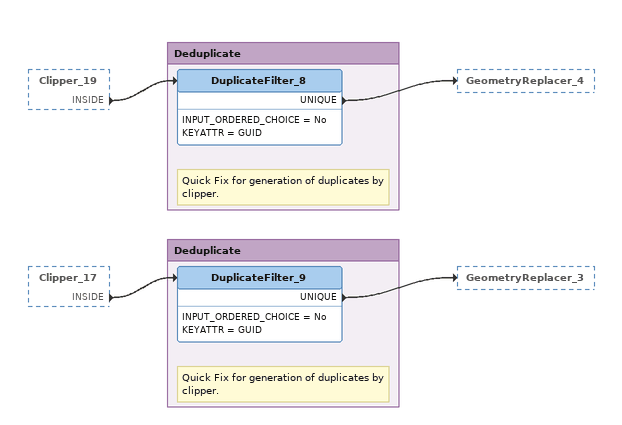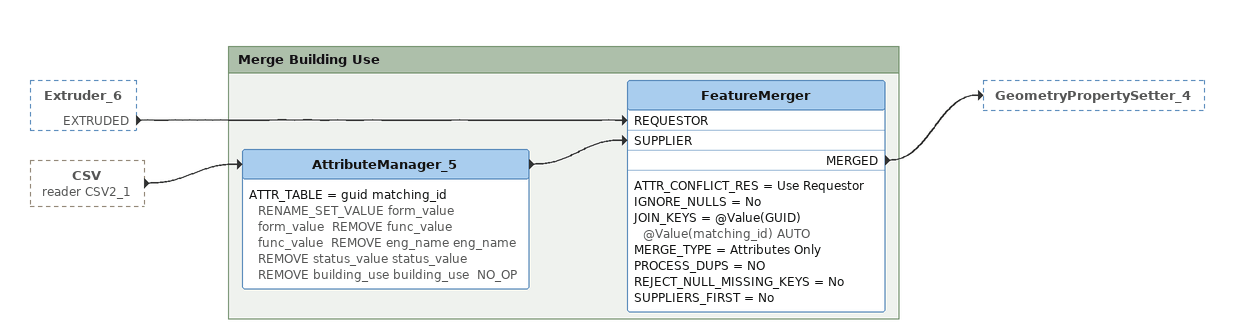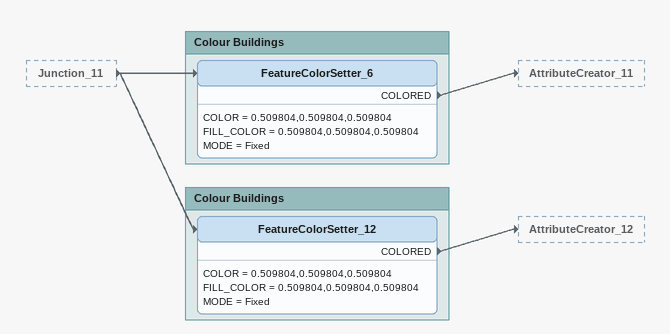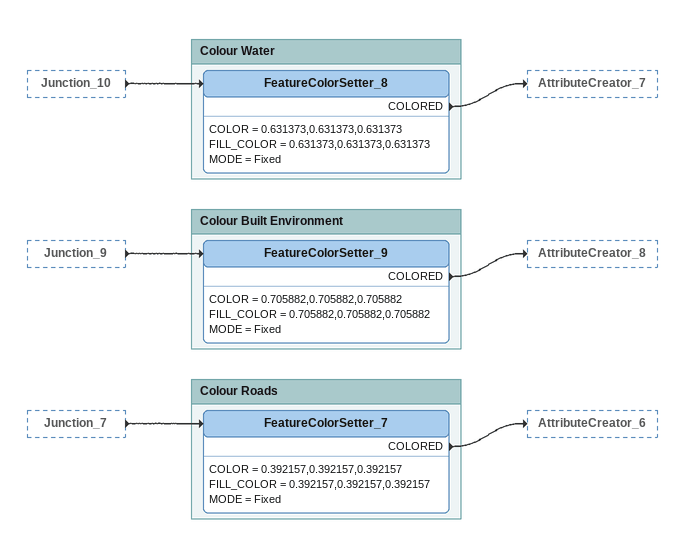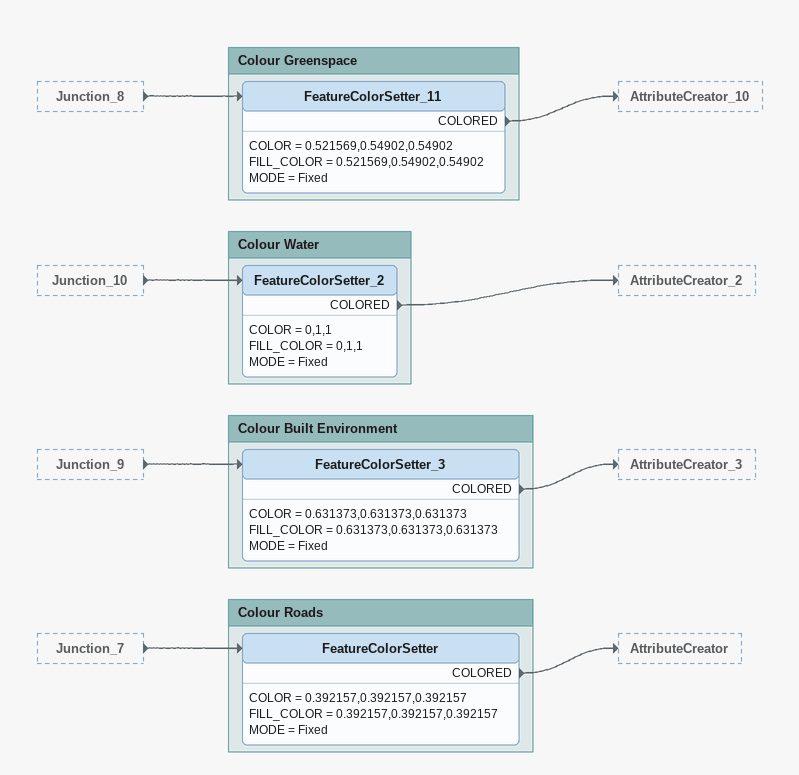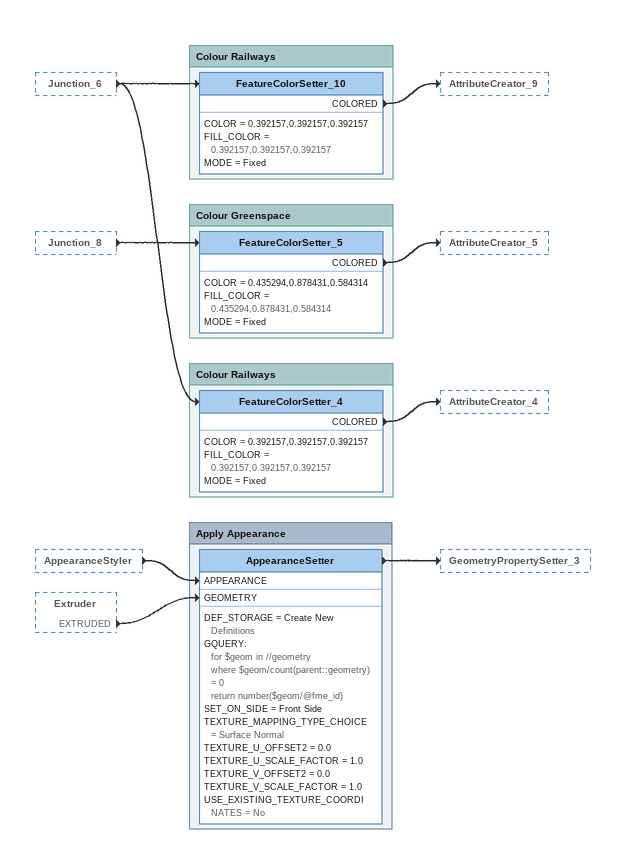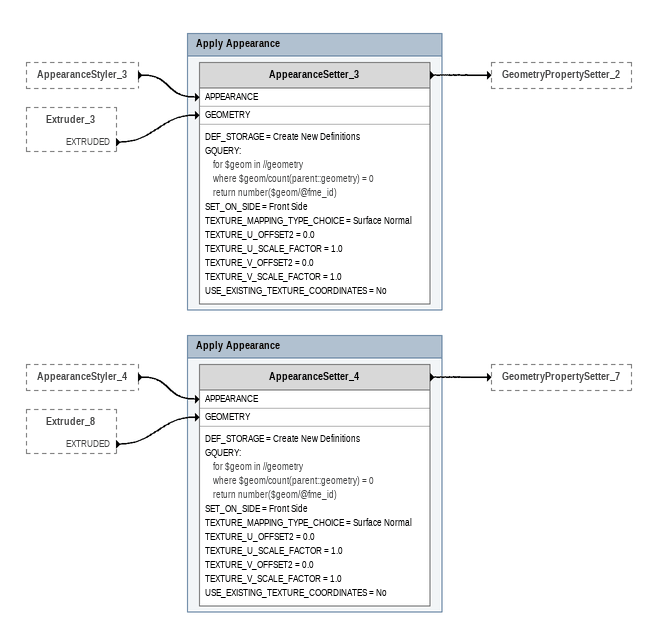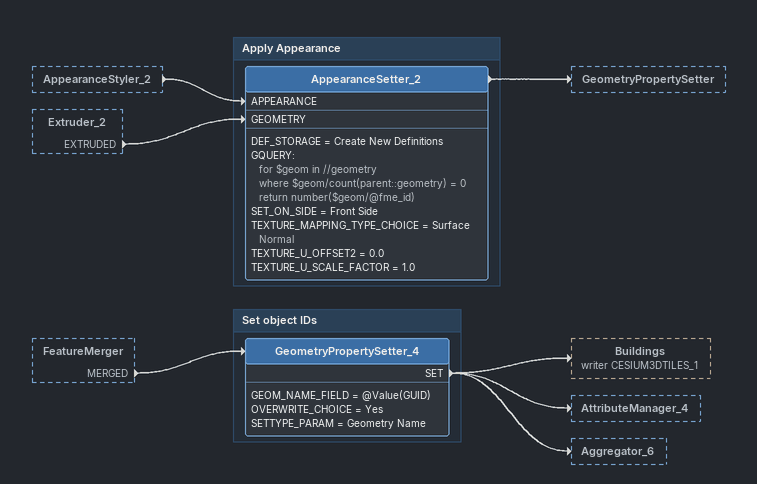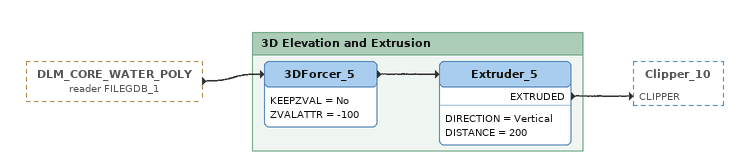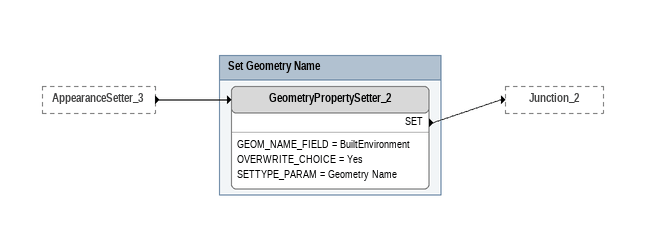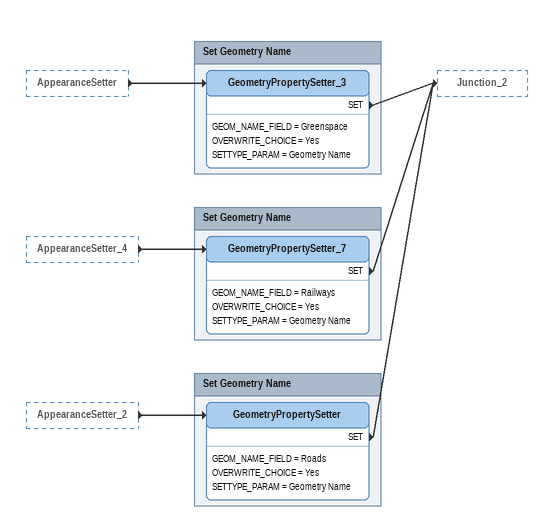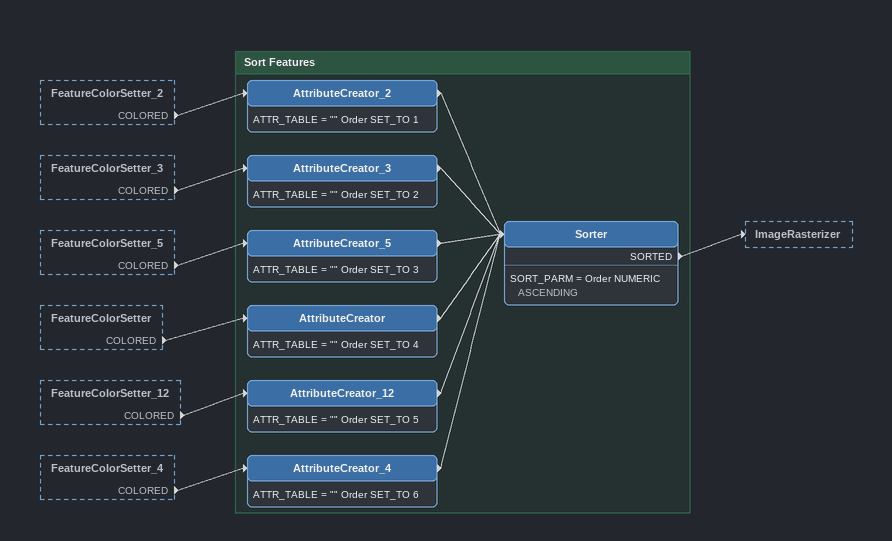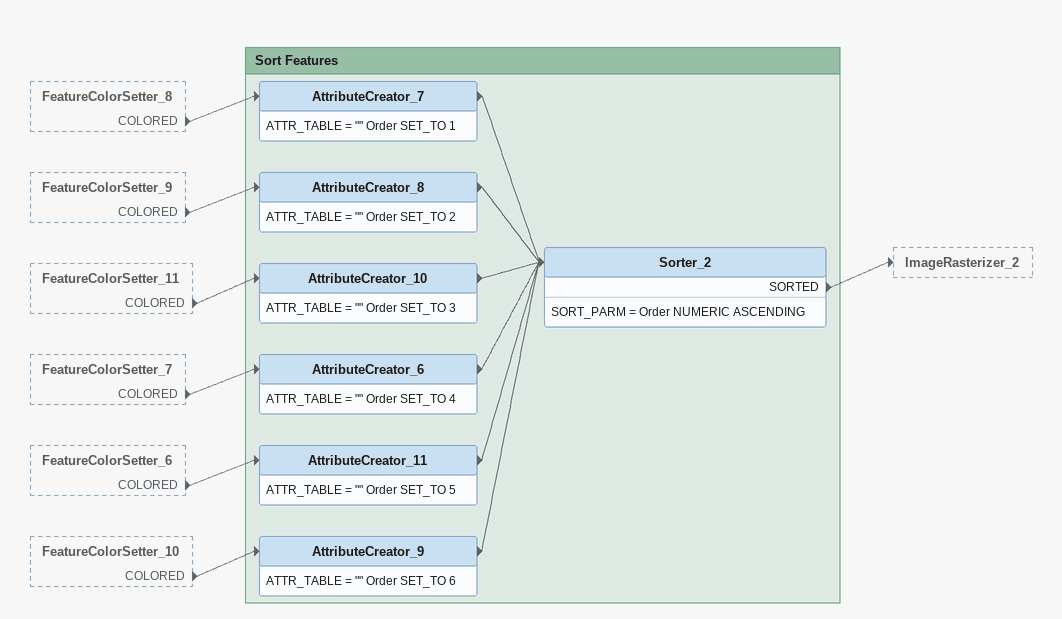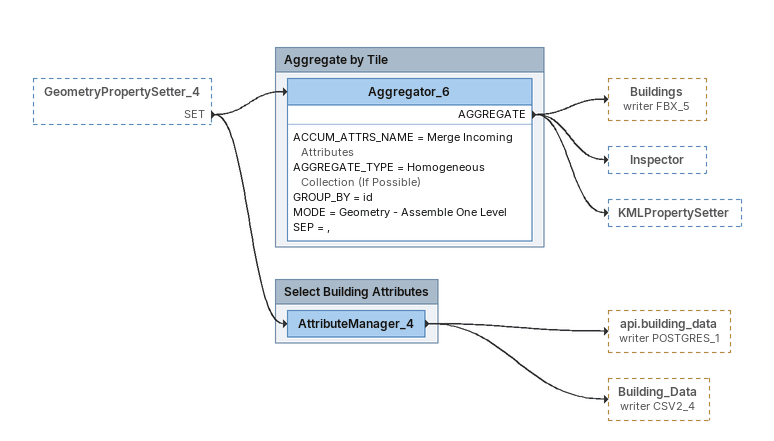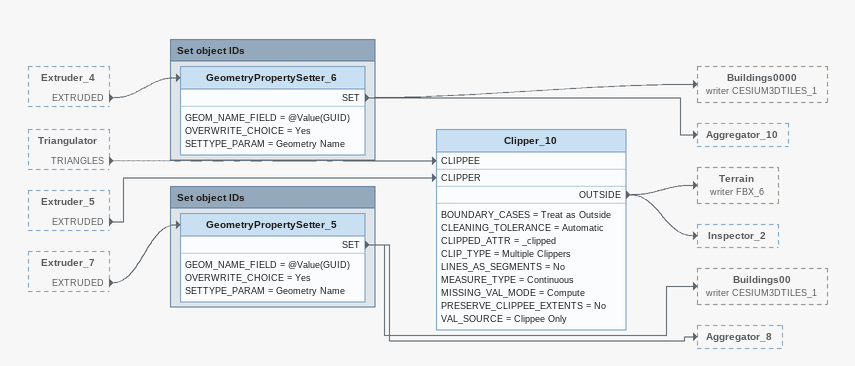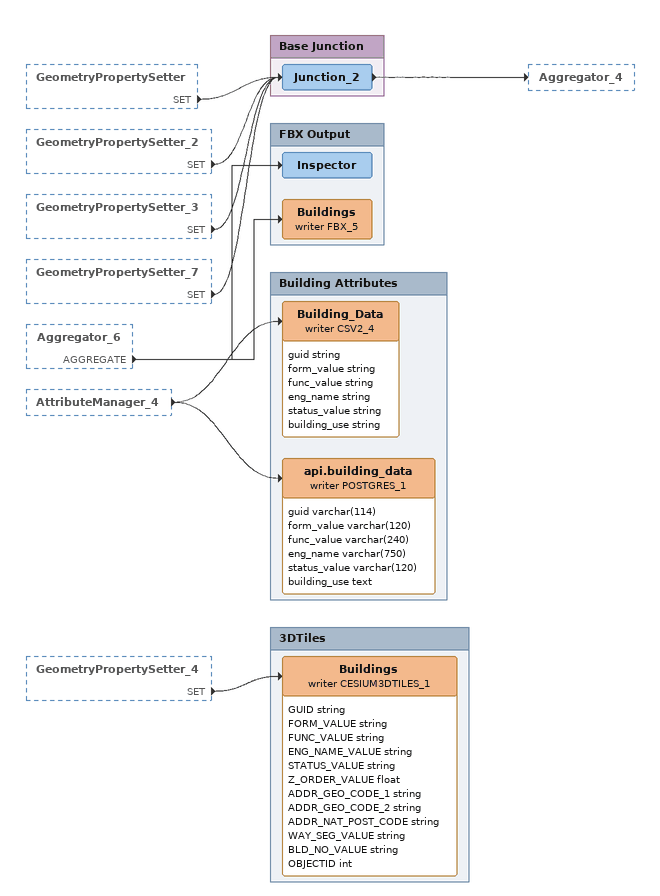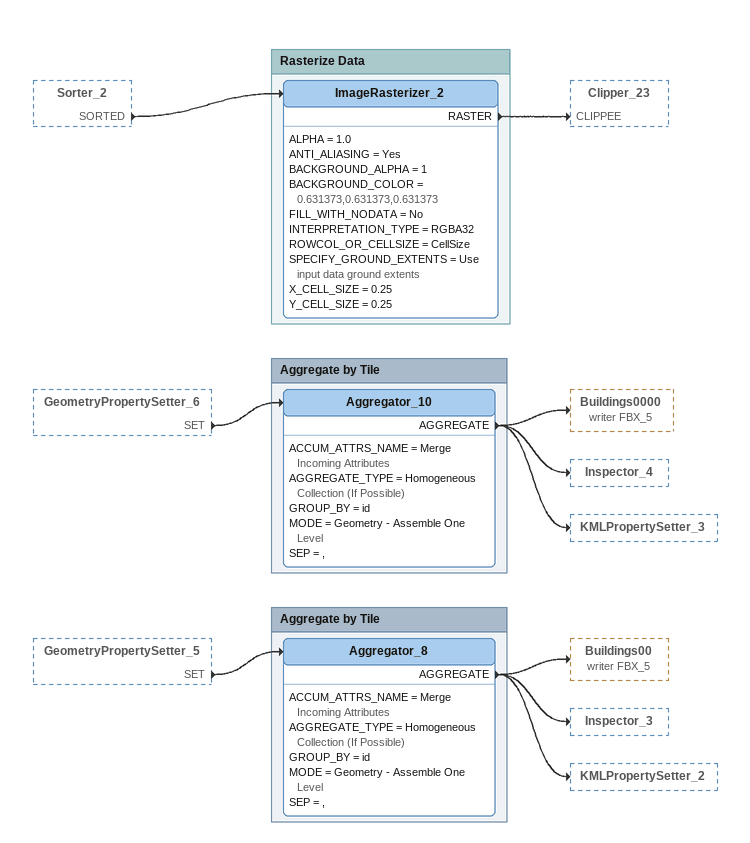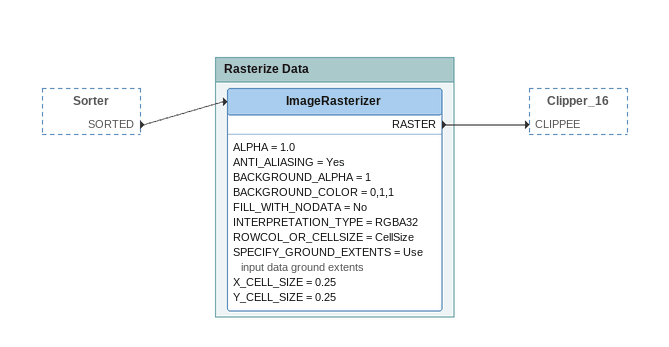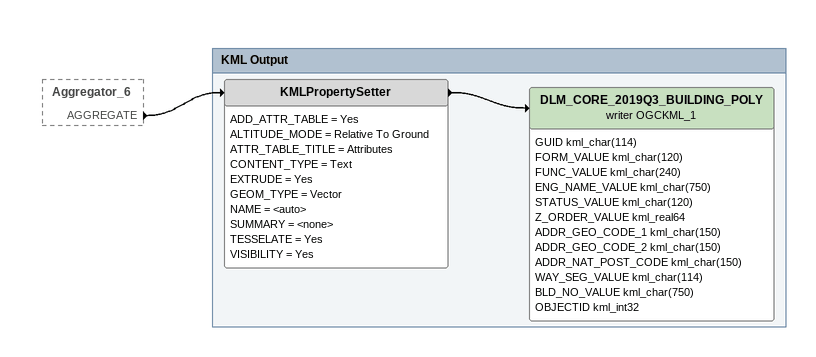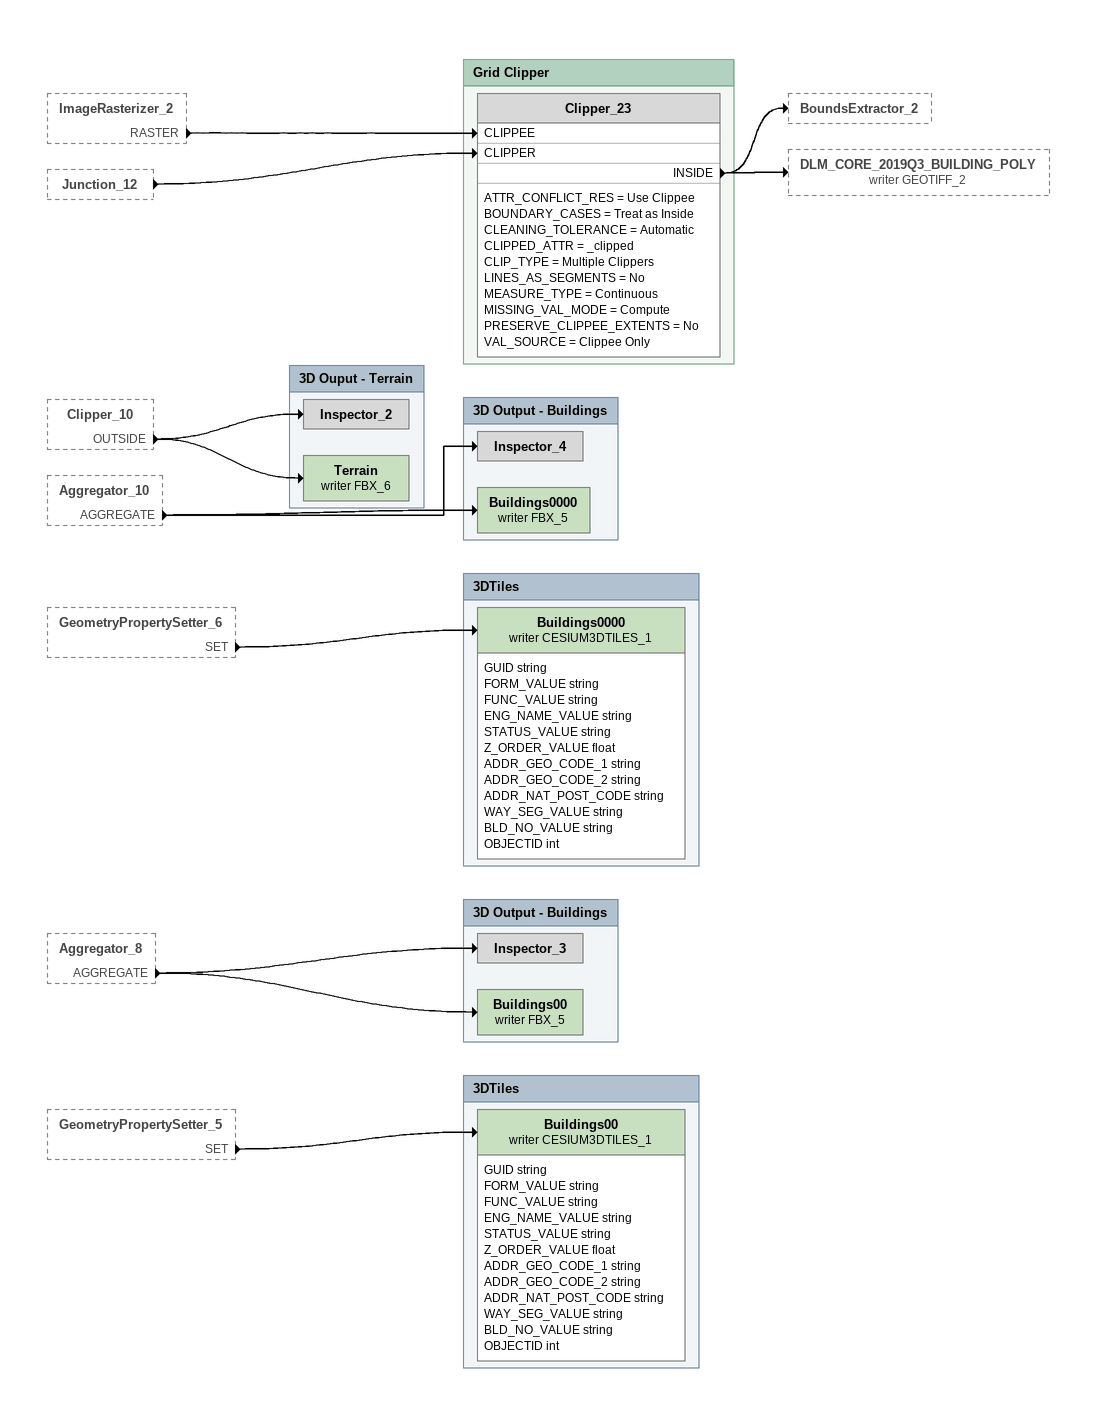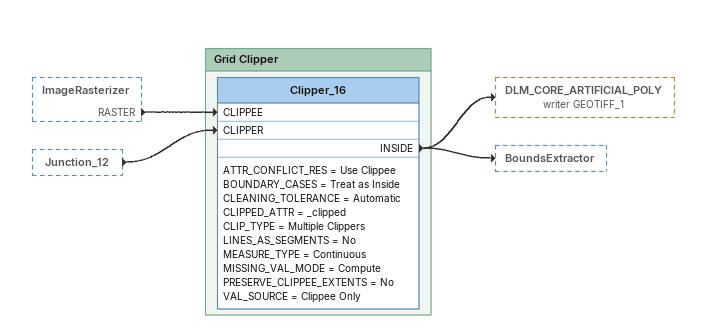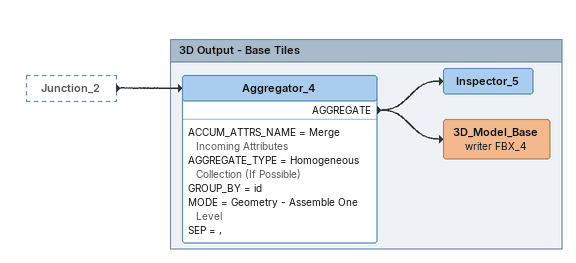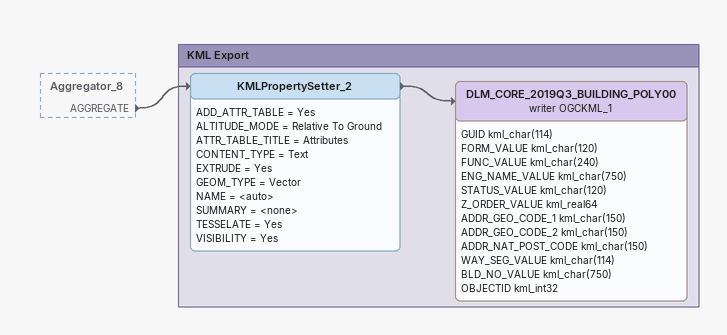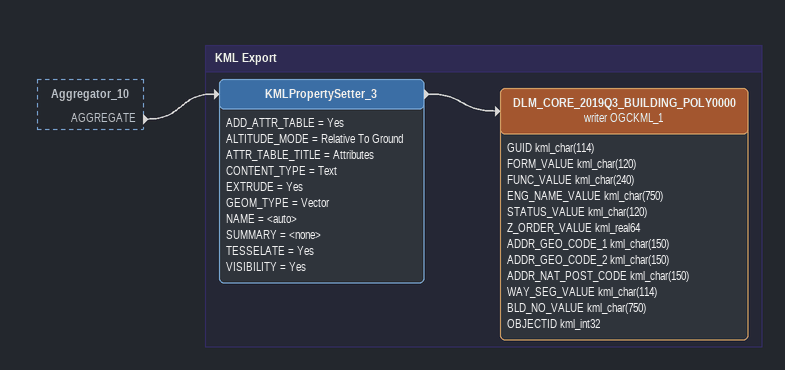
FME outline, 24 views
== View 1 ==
Clipper_19 [outside]
    INSIDE -> DuplicateFilter_8
Clipper_17 [outside]
    INSIDE -> DuplicateFilter_9

Bookmark: Deduplicate
Note: Quick Fix for generation of duplicates by clipper.
DuplicateFilter_8
    INPUT_ORDERED_CHOICE = No
    KEYATTR = GUID
    UNIQUE -> GeometryReplacer_4

Bookmark: Deduplicate
Note: Quick Fix for generation of duplicates by clipper.
DuplicateFilter_9
    INPUT_ORDERED_CHOICE = No
    KEYATTR = GUID
    UNIQUE -> GeometryReplacer_3

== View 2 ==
Extruder_6 [outside]
    EXTRUDED -> FeatureMerger [REQUESTOR]
CSV (reader CSV2_1) [outside]
    -> AttributeManager_5

Bookmark: Merge Building Use
AttributeManager_5
    ATTR_TABLE = guid matching_id  RENAME_SET_VALUE form_value form_value  REMOVE func_value func_value  REMOVE eng_name eng_name  REMOVE status_value status_value  REMOVE building_use building_use  NO_OP
    -> FeatureMerger [SUPPLIER]
FeatureMerger
    ATTR_CONFLICT_RES = Use Requestor
    IGNORE_NULLS = No
    JOIN_KEYS = @Value(GUID) @Value(matching_id) AUTO
    MERGE_TYPE = Attributes Only
    PROCESS_DUPS = NO
    REJECT_NULL_MISSING_KEYS = No
    SUPPLIERS_FIRST = No
    MERGED -> GeometryPropertySetter_4

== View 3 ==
Junction_11 [outside]
    -> FeatureColorSetter_6
    -> FeatureColorSetter_12

Bookmark: Colour Buildings
FeatureColorSetter_6
    COLOR = 0.509804,0.509804,0.509804
    FILL_COLOR = 0.509804,0.509804,0.509804
    MODE = Fixed
    COLORED -> AttributeCreator_11

Bookmark: Colour Buildings
FeatureColorSetter_12
    COLOR = 0.509804,0.509804,0.509804
    FILL_COLOR = 0.509804,0.509804,0.509804
    MODE = Fixed
    COLORED -> AttributeCreator_12

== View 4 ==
Junction_10 [outside]
    -> FeatureColorSetter_8
Junction_9 [outside]
    -> FeatureColorSetter_9
Junction_7 [outside]
    -> FeatureColorSetter_7

Bookmark: Colour Water
FeatureColorSetter_8
    COLOR = 0.631373,0.631373,0.631373
    FILL_COLOR = 0.631373,0.631373,0.631373
    MODE = Fixed
    COLORED -> AttributeCreator_7

Bookmark: Colour Built Environment
FeatureColorSetter_9
    COLOR = 0.705882,0.705882,0.705882
    FILL_COLOR = 0.705882,0.705882,0.705882
    MODE = Fixed
    COLORED -> AttributeCreator_8

Bookmark: Colour Roads
FeatureColorSetter_7
    COLOR = 0.392157,0.392157,0.392157
    FILL_COLOR = 0.392157,0.392157,0.392157
    MODE = Fixed
    COLORED -> AttributeCreator_6

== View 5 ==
Junction_8 [outside]
    -> FeatureColorSetter_11
Junction_10 [outside]
    -> FeatureColorSetter_2
Junction_9 [outside]
    -> FeatureColorSetter_3
Junction_7 [outside]
    -> FeatureColorSetter

Bookmark: Colour Water
FeatureColorSetter_2
    COLOR = 0,1,1
    FILL_COLOR = 0,1,1
    MODE = Fixed
    COLORED -> AttributeCreator_2

Bookmark: Colour Greenspace
FeatureColorSetter_11
    COLOR = 0.521569,0.54902,0.54902
    FILL_COLOR = 0.521569,0.54902,0.54902
    MODE = Fixed
    COLORED -> AttributeCreator_10

Bookmark: Colour Built Environment
FeatureColorSetter_3
    COLOR = 0.631373,0.631373,0.631373
    FILL_COLOR = 0.631373,0.631373,0.631373
    MODE = Fixed
    COLORED -> AttributeCreator_3

Bookmark: Colour Roads
FeatureColorSetter
    COLOR = 0.392157,0.392157,0.392157
    FILL_COLOR = 0.392157,0.392157,0.392157
    MODE = Fixed
    COLORED -> AttributeCreator

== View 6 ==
Junction_6 [outside]
    -> FeatureColorSetter_4
    -> FeatureColorSetter_10
Junction_8 [outside]
    -> FeatureColorSetter_5
AppearanceStyler [outside]
    -> AppearanceSetter [APPEARANCE]
Extruder [outside]
    EXTRUDED -> AppearanceSetter [GEOMETRY]

Bookmark: Colour Greenspace
FeatureColorSetter_5
    COLOR = 0.435294,0.878431,0.584314
    FILL_COLOR = 0.435294,0.878431,0.584314
    MODE = Fixed
    COLORED -> AttributeCreator_5

Bookmark: Colour Railways
FeatureColorSetter_10
    COLOR = 0.392157,0.392157,0.392157
    FILL_COLOR = 0.392157,0.392157,0.392157
    MODE = Fixed
    COLORED -> AttributeCreator_9

Bookmark: Colour Railways
FeatureColorSetter_4
    COLOR = 0.392157,0.392157,0.392157
    FILL_COLOR = 0.392157,0.392157,0.392157
    MODE = Fixed
    COLORED -> AttributeCreator_4

Bookmark: Apply Appearance
AppearanceSetter
    DEF_STORAGE = Create New Definitions
    GQUERY:
      for $geom in //geometry
      where $geom/count(parent::geometry) = 0
      return number($geom/@fme_id)
    SET_ON_SIDE = Front Side
    TEXTURE_MAPPING_TYPE_CHOICE = Surface Normal
    TEXTURE_U_OFFSET2 = 0.0
    TEXTURE_U_SCALE_FACTOR = 1.0
    TEXTURE_V_OFFSET2 = 0.0
    TEXTURE_V_SCALE_FACTOR = 1.0
    USE_EXISTING_TEXTURE_COORDINATES = No
    -> GeometryPropertySetter_3

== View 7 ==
AppearanceStyler_3 [outside]
    -> AppearanceSetter_3 [APPEARANCE]
Extruder_3 [outside]
    EXTRUDED -> AppearanceSetter_3 [GEOMETRY]
AppearanceStyler_4 [outside]
    -> AppearanceSetter_4 [APPEARANCE]
Extruder_8 [outside]
    EXTRUDED -> AppearanceSetter_4 [GEOMETRY]

Bookmark: Apply Appearance
AppearanceSetter_3
    DEF_STORAGE = Create New Definitions
    GQUERY:
      for $geom in //geometry
      where $geom/count(parent::geometry) = 0
      return number($geom/@fme_id)
    SET_ON_SIDE = Front Side
    TEXTURE_MAPPING_TYPE_CHOICE = Surface Normal
    TEXTURE_U_OFFSET2 = 0.0
    TEXTURE_U_SCALE_FACTOR = 1.0
    TEXTURE_V_OFFSET2 = 0.0
    TEXTURE_V_SCALE_FACTOR = 1.0
    USE_EXISTING_TEXTURE_COORDINATES = No
    -> GeometryPropertySetter_2

Bookmark: Apply Appearance
AppearanceSetter_4
    DEF_STORAGE = Create New Definitions
    GQUERY:
      for $geom in //geometry
      where $geom/count(parent::geometry) = 0
      return number($geom/@fme_id)
    SET_ON_SIDE = Front Side
    TEXTURE_MAPPING_TYPE_CHOICE = Surface Normal
    TEXTURE_U_OFFSET2 = 0.0
    TEXTURE_U_SCALE_FACTOR = 1.0
    TEXTURE_V_OFFSET2 = 0.0
    TEXTURE_V_SCALE_FACTOR = 1.0
    USE_EXISTING_TEXTURE_COORDINATES = No
    -> GeometryPropertySetter_7

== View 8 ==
AppearanceStyler_2 [outside]
    -> AppearanceSetter_2 [APPEARANCE]
Extruder_2 [outside]
    EXTRUDED -> AppearanceSetter_2 [GEOMETRY]
FeatureMerger [outside]
    MERGED -> GeometryPropertySetter_4

Bookmark: Apply Appearance
AppearanceSetter_2
    DEF_STORAGE = Create New Definitions
    GQUERY:
      for $geom in //geometry
      where $geom/count(parent::geometry) = 0
      return number($geom/@fme_id)
    SET_ON_SIDE = Front Side
    TEXTURE_MAPPING_TYPE_CHOICE = Surface Normal
    TEXTURE_U_OFFSET2 = 0.0
    TEXTURE_U_SCALE_FACTOR = 1.0
    -> GeometryPropertySetter

Bookmark: Set object IDs
GeometryPropertySetter_4
    GEOM_NAME_FIELD = @Value(GUID)
    OVERWRITE_CHOICE = Yes
    SETTYPE_PARAM = Geometry Name
    SET -> Buildings (writer CESIUM3DTILES_1)
    SET -> AttributeManager_4
    SET -> Aggregator_6

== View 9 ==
DLM_CORE_WATER_POLY (reader FILEGDB_1) [outside]
    -> 3DForcer_5

Bookmark: 3D Elevation and Extrusion
3DForcer_5
    KEEPZVAL = No
    ZVALATTR = -100
    -> Extruder_5
Extruder_5
    DIRECTION = Vertical
    DISTANCE = 200
    EXTRUDED -> Clipper_10 [CLIPPER]

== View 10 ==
AppearanceSetter_3 [outside]
    -> GeometryPropertySetter_2

Bookmark: Set Geometry Name
GeometryPropertySetter_2
    GEOM_NAME_FIELD = BuiltEnvironment
    OVERWRITE_CHOICE = Yes
    SETTYPE_PARAM = Geometry Name
    SET -> Junction_2

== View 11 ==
AppearanceSetter [outside]
    -> GeometryPropertySetter_3
AppearanceSetter_4 [outside]
    -> GeometryPropertySetter_7
AppearanceSetter_2 [outside]
    -> GeometryPropertySetter

Bookmark: Set Geometry Name
GeometryPropertySetter_3
    GEOM_NAME_FIELD = Greenspace
    OVERWRITE_CHOICE = Yes
    SETTYPE_PARAM = Geometry Name
    SET -> Junction_2

Bookmark: Set Geometry Name
GeometryPropertySetter_7
    GEOM_NAME_FIELD = Railways
    OVERWRITE_CHOICE = Yes
    SETTYPE_PARAM = Geometry Name
    SET -> Junction_2

Bookmark: Set Geometry Name
GeometryPropertySetter
    GEOM_NAME_FIELD = Roads
    OVERWRITE_CHOICE = Yes
    SETTYPE_PARAM = Geometry Name
    SET -> Junction_2

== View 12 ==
FeatureColorSetter_2 [outside]
    COLORED -> AttributeCreator_2
FeatureColorSetter_3 [outside]
    COLORED -> AttributeCreator_3
FeatureColorSetter_5 [outside]
    COLORED -> AttributeCreator_5
FeatureColorSetter [outside]
    COLORED -> AttributeCreator
FeatureColorSetter_12 [outside]
    COLORED -> AttributeCreator_12
FeatureColorSetter_4 [outside]
    COLORED -> AttributeCreator_4

Bookmark: Sort Features
AttributeCreator_12
    ATTR_TABLE = "" Order SET_TO 5
    -> Sorter
AttributeCreator_2
    ATTR_TABLE = "" Order SET_TO 1
    -> Sorter
AttributeCreator_5
    ATTR_TABLE = "" Order SET_TO 3
    -> Sorter
AttributeCreator_3
    ATTR_TABLE = "" Order SET_TO 2
    -> Sorter
AttributeCreator_4
    ATTR_TABLE = "" Order SET_TO 6
    -> Sorter
AttributeCreator
    ATTR_TABLE = "" Order SET_TO 4
    -> Sorter
Sorter
    SORT_PARM = Order NUMERIC ASCENDING
    SORTED -> ImageRasterizer

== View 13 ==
FeatureColorSetter_8 [outside]
    COLORED -> AttributeCreator_7
FeatureColorSetter_9 [outside]
    COLORED -> AttributeCreator_8
FeatureColorSetter_11 [outside]
    COLORED -> AttributeCreator_10
FeatureColorSetter_7 [outside]
    COLORED -> AttributeCreator_6
FeatureColorSetter_6 [outside]
    COLORED -> AttributeCreator_11
FeatureColorSetter_10 [outside]
    COLORED -> AttributeCreator_9

Bookmark: Sort Features
AttributeCreator_11
    ATTR_TABLE = "" Order SET_TO 5
    -> Sorter_2
AttributeCreator_7
    ATTR_TABLE = "" Order SET_TO 1
    -> Sorter_2
AttributeCreator_10
    ATTR_TABLE = "" Order SET_TO 3
    -> Sorter_2
AttributeCreator_8
    ATTR_TABLE = "" Order SET_TO 2
    -> Sorter_2
AttributeCreator_9
    ATTR_TABLE = "" Order SET_TO 6
    -> Sorter_2
AttributeCreator_6
    ATTR_TABLE = "" Order SET_TO 4
    -> Sorter_2
Sorter_2
    SORT_PARM = Order NUMERIC ASCENDING
    SORTED -> ImageRasterizer_2

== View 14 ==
GeometryPropertySetter_4 [outside]
    SET -> AttributeManager_4
    SET -> Aggregator_6

Bookmark: Aggregate by Tile
Aggregator_6
    ACCUM_ATTRS_NAME = Merge Incoming Attributes
    AGGREGATE_TYPE = Homogeneous Collection (If Possible)
    GROUP_BY = id
    MODE = Geometry - Assemble One Level
    SEP = ,
    AGGREGATE -> Buildings (writer FBX_5)
    AGGREGATE -> Inspector
    AGGREGATE -> KMLPropertySetter

Bookmark: Select Building Attributes
AttributeManager_4
    -> api.building_data (writer POSTGRES_1)
    -> Building_Data (writer CSV2_4)

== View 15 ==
Extruder_4 [outside]
    EXTRUDED -> GeometryPropertySetter_6
Triangulator [outside]
    TRIANGLES -> Clipper_10 [CLIPPEE]
Extruder_5 [outside]
    EXTRUDED -> Clipper_10 [CLIPPER]
Extruder_7 [outside]
    EXTRUDED -> GeometryPropertySetter_5
Clipper_10
    BOUNDARY_CASES = Treat as Outside
    CLEANING_TOLERANCE = Automatic
    CLIPPED_ATTR = _clipped
    CLIP_TYPE = Multiple Clippers
    LINES_AS_SEGMENTS = No
    MEASURE_TYPE = Continuous
    MISSING_VAL_MODE = Compute
    PRESERVE_CLIPPEE_EXTENTS = No
    VAL_SOURCE = Clippee Only
    OUTSIDE -> Terrain (writer FBX_6)
    OUTSIDE -> Inspector_2

Bookmark: Set object IDs
GeometryPropertySetter_6
    GEOM_NAME_FIELD = @Value(GUID)
    OVERWRITE_CHOICE = Yes
    SETTYPE_PARAM = Geometry Name
    SET -> Buildings0000 (writer CESIUM3DTILES_1)
    SET -> Aggregator_10

Bookmark: Set object IDs
GeometryPropertySetter_5
    GEOM_NAME_FIELD = @Value(GUID)
    OVERWRITE_CHOICE = Yes
    SETTYPE_PARAM = Geometry Name
    SET -> Buildings00 (writer CESIUM3DTILES_1)
    SET -> Aggregator_8

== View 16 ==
GeometryPropertySetter [outside]
    SET -> Junction_2
GeometryPropertySetter_2 [outside]
    SET -> Junction_2
GeometryPropertySetter_3 [outside]
    SET -> Junction_2
GeometryPropertySetter_7 [outside]
    SET -> Junction_2
Aggregator_6 [outside]
    AGGREGATE -> Buildings (writer FBX_5)
    AGGREGATE -> Inspector
AttributeManager_4 [outside]
    -> api.building_data (writer POSTGRES_1)
    -> Building_Data (writer CSV2_4)
GeometryPropertySetter_4 [outside]
    SET -> Buildings (writer CESIUM3DTILES_1)

Bookmark: Base Junction
Junction_2
    -> Aggregator_4

Bookmark: FBX Output
Inspector
Buildings (writer FBX_5)

Bookmark: Building Attributes
Building_Data (writer CSV2_4)
    attributes: guid string, form_value string, func_value string, eng_name string, status_value string, building_use string
api.building_data (writer POSTGRES_1)
    attributes: guid varchar(114), form_value varchar(120), func_value varchar(240), eng_name varchar(750), status_value varchar(120), building_use text

Bookmark: 3DTiles
Buildings (writer CESIUM3DTILES_1)
    attributes: GUID string, FORM_VALUE string, FUNC_VALUE string, ENG_NAME_VALUE string, STATUS_VALUE string, Z_ORDER_VALUE float, ADDR_GEO_CODE_1 string, ADDR_GEO_CODE_2 string, ADDR_NAT_POST_CODE string, WAY_SEG_VALUE string, BLD_NO_VALUE string, OBJECTID int

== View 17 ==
Sorter_2 [outside]
    SORTED -> ImageRasterizer_2
GeometryPropertySetter_6 [outside]
    SET -> Aggregator_10
GeometryPropertySetter_5 [outside]
    SET -> Aggregator_8

Bookmark: Rasterize Data
ImageRasterizer_2
    ALPHA = 1.0
    ANTI_ALIASING = Yes
    BACKGROUND_ALPHA = 1
    BACKGROUND_COLOR = 0.631373,0.631373,0.631373
    FILL_WITH_NODATA = No
    INTERPRETATION_TYPE = RGBA32
    ROWCOL_OR_CELLSIZE = CellSize
    SPECIFY_GROUND_EXTENTS = Use input data ground extents
    X_CELL_SIZE = 0.25
    Y_CELL_SIZE = 0.25
    RASTER -> Clipper_23 [CLIPPEE]

Bookmark: Aggregate by Tile
Aggregator_10
    ACCUM_ATTRS_NAME = Merge Incoming Attributes
    AGGREGATE_TYPE = Homogeneous Collection (If Possible)
    GROUP_BY = id
    MODE = Geometry - Assemble One Level
    SEP = ,
    AGGREGATE -> Buildings0000 (writer FBX_5)
    AGGREGATE -> Inspector_4
    AGGREGATE -> KMLPropertySetter_3

Bookmark: Aggregate by Tile
Aggregator_8
    ACCUM_ATTRS_NAME = Merge Incoming Attributes
    AGGREGATE_TYPE = Homogeneous Collection (If Possible)
    GROUP_BY = id
    MODE = Geometry - Assemble One Level
    SEP = ,
    AGGREGATE -> Buildings00 (writer FBX_5)
    AGGREGATE -> Inspector_3
    AGGREGATE -> KMLPropertySetter_2

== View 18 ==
Sorter [outside]
    SORTED -> ImageRasterizer

Bookmark: Rasterize Data
ImageRasterizer
    ALPHA = 1.0
    ANTI_ALIASING = Yes
    BACKGROUND_ALPHA = 1
    BACKGROUND_COLOR = 0,1,1
    FILL_WITH_NODATA = No
    INTERPRETATION_TYPE = RGBA32
    ROWCOL_OR_CELLSIZE = CellSize
    SPECIFY_GROUND_EXTENTS = Use input data ground extents
    X_CELL_SIZE = 0.25
    Y_CELL_SIZE = 0.25
    RASTER -> Clipper_16 [CLIPPEE]

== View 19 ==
Aggregator_6 [outside]
    AGGREGATE -> KMLPropertySetter

Bookmark: KML Output
KMLPropertySetter
    ADD_ATTR_TABLE = Yes
    ALTITUDE_MODE = Relative To Ground
    ATTR_TABLE_TITLE = Attributes
    CONTENT_TYPE = Text
    EXTRUDE = Yes
    GEOM_TYPE = Vector
    NAME = <auto>
    SUMMARY = <none>
    TESSELATE = Yes
    VISIBILITY = Yes
    -> DLM_CORE_2019Q3_BUILDING_POLY (writer OGCKML_1)
DLM_CORE_2019Q3_BUILDING_POLY (writer OGCKML_1)
    attributes: GUID kml_char(114), FORM_VALUE kml_char(120), FUNC_VALUE kml_char(240), ENG_NAME_VALUE kml_char(750), STATUS_VALUE kml_char(120), Z_ORDER_VALUE kml_real64, ADDR_GEO_CODE_1 kml_char(150), ADDR_GEO_CODE_2 kml_char(150), ADDR_NAT_POST_CODE kml_char(150), WAY_SEG_VALUE kml_char(114), BLD_NO_VALUE kml_char(750), OBJECTID kml_int32

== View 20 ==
ImageRasterizer_2 [outside]
    RASTER -> Clipper_23 [CLIPPEE]
Junction_12 [outside]
    -> Clipper_23 [CLIPPER]
Clipper_10 [outside]
    OUTSIDE -> Terrain (writer FBX_6)
    OUTSIDE -> Inspector_2
Aggregator_10 [outside]
    AGGREGATE -> Buildings0000 (writer FBX_5)
    AGGREGATE -> Inspector_4
GeometryPropertySetter_6 [outside]
    SET -> Buildings0000 (writer CESIUM3DTILES_1)
Aggregator_8 [outside]
    AGGREGATE -> Buildings00 (writer FBX_5)
    AGGREGATE -> Inspector_3
GeometryPropertySetter_5 [outside]
    SET -> Buildings00 (writer CESIUM3DTILES_1)

Bookmark: Grid Clipper
Clipper_23
    ATTR_CONFLICT_RES = Use Clippee
    BOUNDARY_CASES = Treat as Inside
    CLEANING_TOLERANCE = Automatic
    CLIPPED_ATTR = _clipped
    CLIP_TYPE = Multiple Clippers
    LINES_AS_SEGMENTS = No
    MEASURE_TYPE = Continuous
    MISSING_VAL_MODE = Compute
    PRESERVE_CLIPPEE_EXTENTS = No
    VAL_SOURCE = Clippee Only
    INSIDE -> BoundsExtractor_2
    INSIDE -> DLM_CORE_2019Q3_BUILDING_POLY (writer GEOTIFF_2)

Bookmark: 3D Output - Buildings
Inspector_4
Buildings0000 (writer FBX_5)

Bookmark: 3DTiles
Buildings0000 (writer CESIUM3DTILES_1)
    attributes: GUID string, FORM_VALUE string, FUNC_VALUE string, ENG_NAME_VALUE string, STATUS_VALUE string, Z_ORDER_VALUE float, ADDR_GEO_CODE_1 string, ADDR_GEO_CODE_2 string, ADDR_NAT_POST_CODE string, WAY_SEG_VALUE string, BLD_NO_VALUE string, OBJECTID int

Bookmark: 3D Output - Buildings
Inspector_3
Buildings00 (writer FBX_5)

Bookmark: 3DTiles
Buildings00 (writer CESIUM3DTILES_1)
    attributes: GUID string, FORM_VALUE string, FUNC_VALUE string, ENG_NAME_VALUE string, STATUS_VALUE string, Z_ORDER_VALUE float, ADDR_GEO_CODE_1 string, ADDR_GEO_CODE_2 string, ADDR_NAT_POST_CODE string, WAY_SEG_VALUE string, BLD_NO_VALUE string, OBJECTID int

Bookmark: 3D Ouput - Terrain
Inspector_2
Terrain (writer FBX_6)

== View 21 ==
ImageRasterizer [outside]
    RASTER -> Clipper_16 [CLIPPEE]
Junction_12 [outside]
    -> Clipper_16 [CLIPPER]

Bookmark: Grid Clipper
Clipper_16
    ATTR_CONFLICT_RES = Use Clippee
    BOUNDARY_CASES = Treat as Inside
    CLEANING_TOLERANCE = Automatic
    CLIPPED_ATTR = _clipped
    CLIP_TYPE = Multiple Clippers
    LINES_AS_SEGMENTS = No
    MEASURE_TYPE = Continuous
    MISSING_VAL_MODE = Compute
    PRESERVE_CLIPPEE_EXTENTS = No
    VAL_SOURCE = Clippee Only
    INSIDE -> DLM_CORE_ARTIFICIAL_POLY (writer GEOTIFF_1)
    INSIDE -> BoundsExtractor

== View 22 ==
Junction_2 [outside]
    -> Aggregator_4

Bookmark: 3D Output - Base Tiles
Aggregator_4
    ACCUM_ATTRS_NAME = Merge Incoming Attributes
    AGGREGATE_TYPE = Homogeneous Collection (If Possible)
    GROUP_BY = id
    MODE = Geometry - Assemble One Level
    SEP = ,
    AGGREGATE -> Inspector_5
    AGGREGATE -> 3D_Model_Base (writer FBX_4)
Inspector_5
3D_Model_Base (writer FBX_4)

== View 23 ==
Aggregator_8 [outside]
    AGGREGATE -> KMLPropertySetter_2

Bookmark: KML Export
KMLPropertySetter_2
    ADD_ATTR_TABLE = Yes
    ALTITUDE_MODE = Relative To Ground
    ATTR_TABLE_TITLE = Attributes
    CONTENT_TYPE = Text
    EXTRUDE = Yes
    GEOM_TYPE = Vector
    NAME = <auto>
    SUMMARY = <none>
    TESSELATE = Yes
    VISIBILITY = Yes
    -> DLM_CORE_2019Q3_BUILDING_POLY00 (writer OGCKML_1)
DLM_CORE_2019Q3_BUILDING_POLY00 (writer OGCKML_1)
    attributes: GUID kml_char(114), FORM_VALUE kml_char(120), FUNC_VALUE kml_char(240), ENG_NAME_VALUE kml_char(750), STATUS_VALUE kml_char(120), Z_ORDER_VALUE kml_real64, ADDR_GEO_CODE_1 kml_char(150), ADDR_GEO_CODE_2 kml_char(150), ADDR_NAT_POST_CODE kml_char(150), WAY_SEG_VALUE kml_char(114), BLD_NO_VALUE kml_char(750), OBJECTID kml_int32

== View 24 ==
Aggregator_10 [outside]
    AGGREGATE -> KMLPropertySetter_3

Bookmark: KML Export
KMLPropertySetter_3
    ADD_ATTR_TABLE = Yes
    ALTITUDE_MODE = Relative To Ground
    ATTR_TABLE_TITLE = Attributes
    CONTENT_TYPE = Text
    EXTRUDE = Yes
    GEOM_TYPE = Vector
    NAME = <auto>
    SUMMARY = <none>
    TESSELATE = Yes
    VISIBILITY = Yes
    -> DLM_CORE_2019Q3_BUILDING_POLY0000 (writer OGCKML_1)
DLM_CORE_2019Q3_BUILDING_POLY0000 (writer OGCKML_1)
    attributes: GUID kml_char(114), FORM_VALUE kml_char(120), FUNC_VALUE kml_char(240), ENG_NAME_VALUE kml_char(750), STATUS_VALUE kml_char(120), Z_ORDER_VALUE kml_real64, ADDR_GEO_CODE_1 kml_char(150), ADDR_GEO_CODE_2 kml_char(150), ADDR_NAT_POST_CODE kml_char(150), WAY_SEG_VALUE kml_char(114), BLD_NO_VALUE kml_char(750), OBJECTID kml_int32
